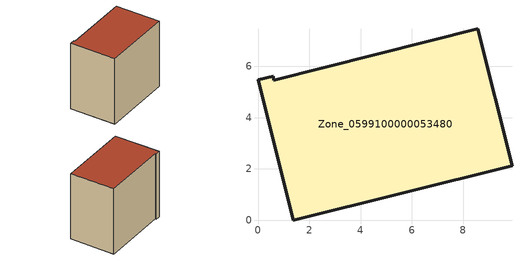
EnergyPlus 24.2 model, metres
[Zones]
Zone_0599100000053480
 floor ground (C_G): 0,5.47 0.59,5.61 0.62,5.46 8.57,7.46 9.91,2.11 1.37,0 z0
 wall outside (C_F): 0.59,5.61 0,5.47 1.37,0 9.91,2.11 8.57,7.46 0.62,5.46 0.59,5.61 z0:8.33
 roof outside (C_R): 9.91,2.11 8.57,7.46 0.62,5.46 0.59,5.61 0,5.47 1.37,0 z8.33
[BUILDING]
Pand.0599100000053480: North Axis=0; Terrain=City; Loads Convergence Tolerance Value=0.04; Temperature Convergence Tolerance Value=0.4; Solar Distribution=FullExterior; Maximum Number of Warmup Days=25; Minimum Number of Warmup Days=1
[Site:Location]
Rotterdam.The.Hague.AP_ZH_NLD Design_Conditions: Latitude=51.96; Longitude=4.45; Time Zone=1; Elevation=-4.5
[SITE:GROUNDTEMPERATURE:BUILDINGSURFACE]
18, 18, 18, 18, 18, 18, 18, 18, 18, 18, 18, 18
[MATERIAL] Thermal Absorptance=0.9; Solar Absorptance=0.7; Visible Absorptance=0.7
Name | Roughness | Thickness | Conductivity | Density | Specific Heat
G.TI.1975-1991 | MediumSmooth | 0.15 | 0.288461 | 540 | 1210
F.TI.1975-1991 | Rough | 0.3 | 0.230769 | 1920 | 840
R.TI.1975-1991 | MediumRough | 0.2 | 0.153846 | 1500 | 1000
[CONSTRUCTION]
C_G: G.TI.1975-1991
C_F: F.TI.1975-1991
C_R: R.TI.1975-1991
[ZONE]
Zone_0599100000053480: Type=1; Multiplier=1; Ceiling Height=Autocalculate; Volume=Autocalculate; Floor Area=autocalculate; Part of Total Floor Area=Yes
[ZONEINFILTRATION:DESIGNFLOWRATE]
Infil_Zone_0599100000053480: Zone or ZoneList or Space or SpaceList=Zone_0599100000053480; Schedule=AlwaysOn; Design Flow Rate Calculation Method=Flow/Area; Flow Rate per Floor Area=0.003; Constant Term Coefficient=1; Temperature Term Coefficient=0; Velocity Term Coefficient=0; Velocity Squared Term Coefficient=0
[HVACTEMPLATE:ZONE:IDEALLOADSAIRSYSTEM]
Zone_0599100000053480: Maximum Heating Supply Air Temperature=50; Minimum Cooling Supply Air Temperature=13; Maximum Heating Supply Air Humidity Ratio=0.0156; Minimum Cooling Supply Air Humidity Ratio=0.0077; Heating Limit=NoLimit; Cooling Limit=NoLimit; Dehumidification Control Type=ConstantSensibleHeatRatio; Cooling Sensible Heat Ratio=0.7; Dehumidification Setpoint=60; Humidification Control Type=None; Humidification Setpoint=30; Outdoor Air Method=None; Outdoor Air Flow Rate per Person=0.00944; Outdoor Air Flow Rate per Zone Floor Area=0; Outdoor Air Flow Rate per Zone=0; Demand Controlled Ventilation Type=None; Outdoor Air Economizer Type=NoEconomizer; Heat Recovery Type=None; Sensible Heat Recovery Effectiveness=0.7; Latent Heat Recovery Effectiveness=0.65
[ZONECONTROL:THERMOSTAT]
ThermostatControl_Zone_0599100000053480: Zone or ZoneList=Zone_0599100000053480; Control Type Schedule=DualSetpointControlType; Control 1=Thermostat_Zone_0599100000053480; Temperature Difference Between Cutout And Setpoint=0
[THERMOSTATSETPOINT:DUALSETPOINT]
Thermostat_Zone_0599100000053480: Heating Setpoint Temperature Schedule=HeatingSetpoint_Zone_0599100000053480; Cooling Setpoint Temperature Schedule=CoolingSetpoint_Zone_0599100000053480
[SCHEDULE:COMPACT]
HeatingSetpoint_Zone_0599100000053480: Through: 12/31, For: AllDays, Until: 24:00, 21
CoolingSetpoint_Zone_0599100000053480: Through: 12/31, For: AllDays, Until: 24:00, 24
DualSetpointControlType: Through: 12/31, For: AllDays, Until: 24:00, 4
AlwaysOn: Through: 12/31, For: AllDays, Until: 24:00, 1
